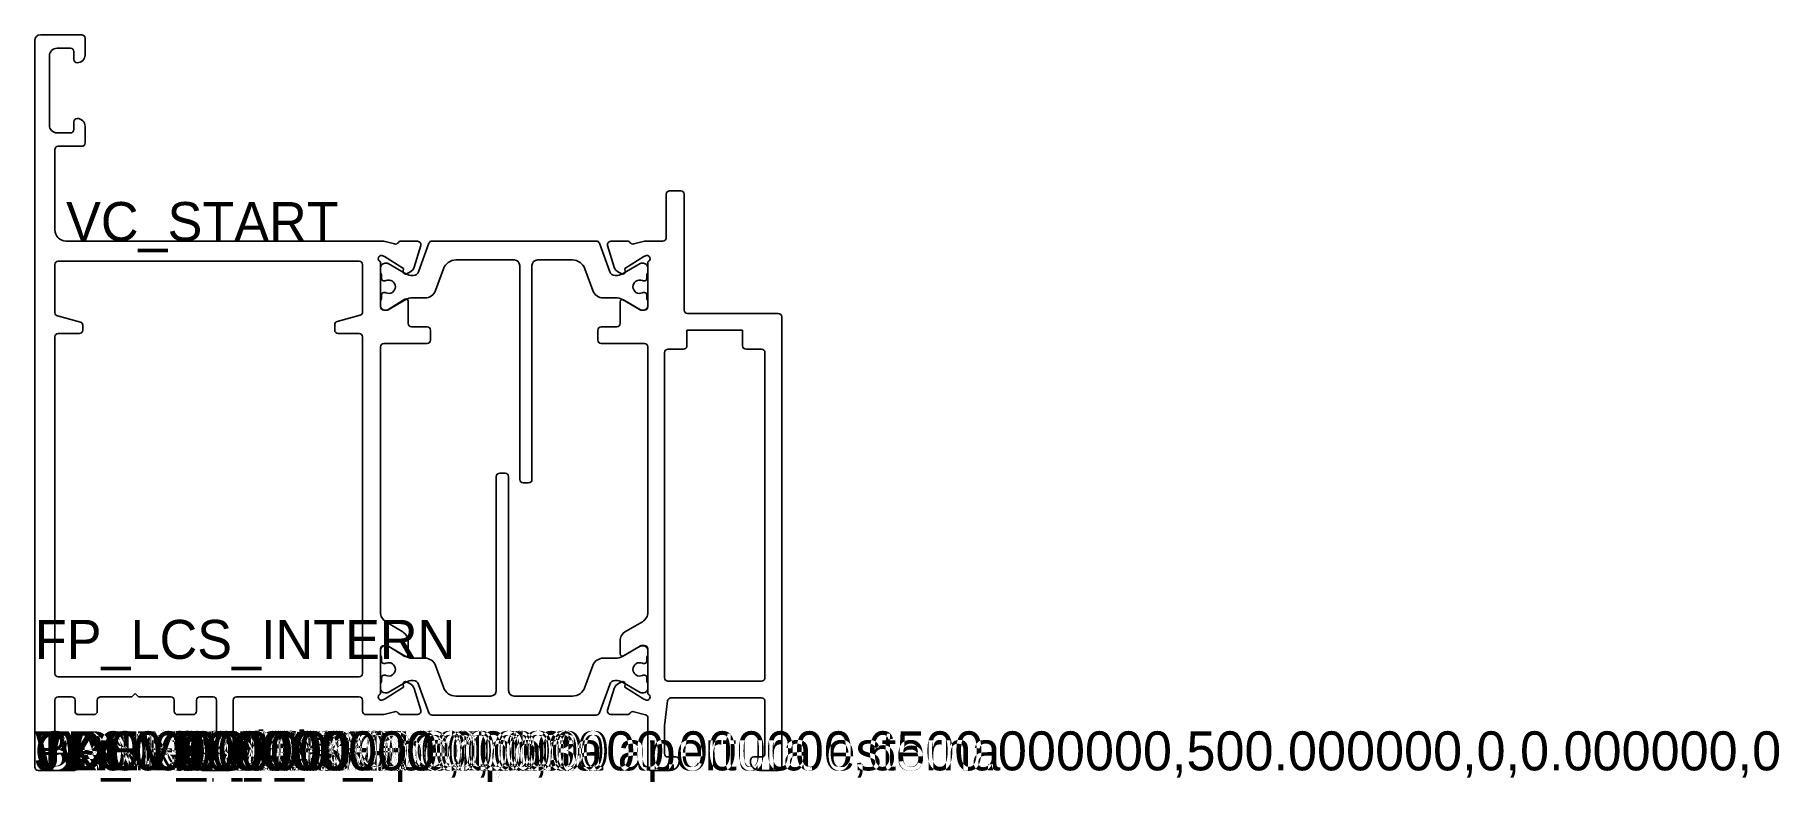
# Model space of a CAD drawing. Header units: metres. Extents: x 99 to 256, y 157 to 224.
import ezdxf

# ---------------------------------------------------------------- set-up
doc = ezdxf.new("R2010")
doc.units = ezdxf.units.M

msp = doc.modelspace()

# ---------------------------------------------------------------- linework, layer by layer
for p, q in [((99.827899, 223.922106), (103.527899, 223.922106)), ((99.327899, 158.222106), (99.327899, 223.422106)), ((102.527899, 222.722106), (101.327899, 222.722106)), ((102.827899, 221.722106), (102.827899, 222.422106)), ((103.827899, 223.622106), (103.827899, 222.122106)), ((100.627899, 222.022106), (100.627899, 215.822106)), ((102.827899, 215.422106), (102.827899, 216.122106)), ((101.327899, 215.122106), (102.527899, 215.122106)), ((103.827899, 215.722106), (103.827899, 214.222106)), ((101.127899, 213.622106), (101.127899, 206.422106)), ((103.527899, 213.922106), (101.427899, 213.922106)), ((156.277898, 209.922106), (157.277898, 209.922106)), ((155.977898, 205.722106), (155.977898, 209.622106)), ((157.577898, 209.622106), (157.577898, 199.222106)), ((102.127899, 205.422106), (130.550214, 205.422106)), ((130.626678, 205.412197), (130.550214, 205.422106)), ((130.626678, 205.412197), (131.588881, 205.158575)), ((132.114611, 205.397621), (133.665705, 205.397621)), ((133.951974, 205.0079), (133.35001, 203.087231)), ((133.755077, 202.672571), (134.683981, 205.224712)), ((134.965888, 205.422106), (149.689909, 205.422106)), ((149.971817, 205.224712), (150.90072, 202.672571)), ((151.305787, 203.087203), (150.703822, 205.007872)), ((150.990092, 205.397593), (152.541186, 205.397593)), ((153.066916, 205.158547), (154.029224, 205.412197)), ((154.105688, 205.422106), (154.029224, 205.412197)), ((154.105688, 205.422106), (155.677898, 205.422106)), ((101.427899, 203.622106), (128.427899, 203.622106)), ((130.366181, 204.122106), (130.327899, 204.122106)), ((130.327899, 203.55642), (130.327899, 199.522106)), ((132.395789, 202.94463), (130.687692, 204.028693)), ((142.327893, 203.722106), (137.105681, 203.722106)), ((147.550116, 203.722106), (144.427893, 203.722106)), ((153.968105, 204.028665), (152.260008, 202.944602)), ((154.327898, 204.122078), (154.289616, 204.122078)), ((154.327898, 199.522078), (154.327898, 203.556393)), ((101.127899, 198.995382), (101.127899, 203.322106)), ((128.727899, 203.322106), (128.727899, 199.048972)), ((130.327899, 202.595311), (130.327899, 203.022106)), ((130.427899, 202.047106), (130.427899, 202.422106)), ((130.727899, 203.422106), (130.934343, 203.422106)), ((131.034288, 203.395343), (132.616232, 202.482683)), ((132.383692, 202.656208), (132.395789, 202.94463)), ((132.95724, 202.617513), (132.67617, 202.470583)), ((133.215898, 202.322106), (133.277962, 202.322106)), ((135.97805, 202.93253), (135.267419, 200.980085)), ((142.827893, 184.022106), (142.827893, 203.222106)), ((143.927893, 203.222106), (143.927893, 184.022106)), ((149.388379, 200.980085), (148.677748, 202.93253)), ((151.377836, 202.322106), (151.439899, 202.322106)), ((151.979627, 202.470556), (151.698556, 202.617485)), ((152.039566, 202.482683), (153.62151, 203.395343)), ((152.260008, 202.944602), (152.272105, 202.65618)), ((153.721454, 203.422106), (153.927899, 203.422106)), ((154.227899, 202.422106), (154.227899, 202.047106)), ((154.327899, 203.022106), (154.327899, 202.595311)), ((130.427899, 200.222106), (130.427899, 200.597106)), ((130.739705, 201.847106), (130.627899, 201.847106)), ((130.627899, 200.797106), (130.739705, 200.797106)), ((130.739705, 201.847106), (130.824254, 201.865856)), ((130.824254, 200.778356), (130.739705, 200.797106)), ((134.327726, 200.322106), (133.215898, 200.322106)), ((151.439899, 200.322106), (150.328072, 200.322106)), ((153.831544, 201.865856), (153.916093, 201.847106)), ((153.916093, 200.797106), (153.831544, 200.778356)), ((154.027899, 201.847106), (153.916093, 201.847106)), ((153.916093, 200.797106), (154.027899, 200.797106)), ((154.227899, 200.597106), (154.227899, 200.222106)), ((128.505545, 198.759194), (126.450253, 198.20848)), ((130.327899, 199.622106), (130.327899, 200.048901)), ((130.627899, 199.222106), (130.847514, 199.222106)), ((130.934343, 199.222106), (130.727899, 199.222106)), ((130.997514, 199.262298), (132.527899, 200.195866)), ((132.616232, 200.161528), (131.034288, 199.248869)), ((132.827899, 200.022661), (132.827899, 198.022119)), ((151.827898, 198.022092), (151.827898, 199.972633)), ((153.62151, 199.248869), (152.039566, 200.161528)), ((152.127898, 200.145838), (153.658283, 199.26227)), ((153.927899, 199.222106), (153.721454, 199.222106)), ((153.808283, 199.222078), (154.027898, 199.222078)), ((154.327899, 200.048901), (154.327899, 199.622106)), ((157.877898, 198.922106), (166.028156, 198.922106)), ((103.405545, 198.15489), (101.350253, 198.705604)), ((103.627899, 197.422106), (103.627899, 197.865113)), ((126.227899, 197.918702), (126.227899, 197.422106)), ((133.127899, 197.722119), (134.527899, 197.722119)), ((134.827899, 197.422119), (134.827899, 196.522119)), ((149.827898, 196.522092), (149.827898, 197.422092)), ((150.127898, 197.722092), (151.527898, 197.722092)), ((157.828646, 196.022078), (157.828646, 197.422106)), ((157.828646, 197.422106), (162.828156, 197.422106)), ((162.828156, 197.422106), (162.828156, 196.022078)), ((166.328156, 198.622106), (166.328156, 158.222078)), ((101.127899, 166.622106), (101.127899, 196.822106)), ((101.427899, 197.122106), (103.327899, 197.122106)), ((126.527899, 197.122106), (128.427899, 197.122106)), ((128.727899, 196.822106), (128.727899, 166.622106)), ((130.327899, 195.922119), (130.327899, 172.124327)), ((134.527899, 196.222119), (130.627899, 196.222119)), ((154.027898, 196.222092), (150.127898, 196.222092)), ((154.327898, 172.124299), (154.327898, 195.922092)), ((156.128646, 195.722078), (157.528646, 195.722078)), ((163.128156, 195.722078), (164.528156, 195.722078)), ((155.828646, 166.222078), (155.828646, 195.422078)), ((164.828156, 195.422078), (164.828156, 166.222078)), ((140.727905, 165.087135), (140.727905, 184.287135)), ((141.027905, 184.587135), (141.527905, 184.587135)), ((141.827905, 184.287135), (141.827905, 165.087135)), ((143.627893, 183.722106), (143.127893, 183.722106)), ((130.827899, 171.258302), (132.327899, 170.342276)), ((152.327898, 170.392249), (153.827898, 171.258274)), ((130.847514, 169.122106), (130.627899, 169.122106)), ((130.727899, 169.087135), (130.934343, 169.087135)), ((132.527899, 168.148345), (130.997514, 169.081913)), ((131.034288, 169.060372), (132.616232, 168.147712)), ((132.827899, 169.476251), (132.827899, 168.32155)), ((151.827898, 168.371523), (151.827898, 169.526223)), ((152.039566, 168.147712), (153.62151, 169.060372)), ((153.658283, 169.081886), (152.127898, 168.198318)), ((153.721454, 169.087135), (153.927899, 169.087135)), ((154.027898, 169.122078), (153.808283, 169.122078)), ((130.327899, 168.822106), (130.327899, 164.787791)), ((130.327899, 168.26034), (130.327899, 168.687135)), ((130.427899, 167.712135), (130.427899, 168.087135)), ((130.739705, 167.512135), (130.627899, 167.512135)), ((130.739705, 167.512135), (130.824254, 167.530885)), ((133.215898, 167.987135), (134.327726, 167.987135)), ((150.328072, 167.987135), (151.439899, 167.987135)), ((153.831544, 167.530885), (153.916093, 167.512135)), ((154.027899, 167.512135), (153.916093, 167.512135)), ((154.227899, 168.087135), (154.227899, 167.712135)), ((154.327898, 164.787763), (154.327898, 168.822078)), ((154.327899, 168.687135), (154.327899, 168.26034)), ((128.427899, 166.322106), (101.427899, 166.322106)), ((130.427899, 165.887135), (130.427899, 166.262135)), ((130.627899, 166.462135), (130.739705, 166.462135)), ((130.824254, 166.443385), (130.739705, 166.462135)), ((133.277962, 165.987135), (133.215898, 165.987135)), ((135.267419, 167.329155), (135.97805, 165.376711)), ((148.677748, 165.376711), (149.388379, 167.329155)), ((151.439899, 165.987135), (151.377836, 165.987135)), ((153.916093, 166.462135), (153.831544, 166.443385)), ((153.916093, 166.462135), (154.027899, 166.462135)), ((154.227899, 166.262135), (154.227899, 165.887135)), ((164.528156, 165.922078), (156.128646, 165.922078)), ((102.627899, 164.523216), (101.427899, 164.523216)), ((108.027899, 164.523216), (105.227899, 164.523216)), ((108.327899, 164.823216), (108.027899, 164.523216)), ((108.627899, 164.523216), (108.327899, 164.823216)), ((111.527899, 164.523216), (108.627899, 164.523216)), ((115.327899, 164.523216), (114.127899, 164.523216)), ((128.427899, 164.523216), (117.427899, 164.523216)), ((130.327899, 165.287135), (130.327899, 165.71393)), ((130.687692, 164.315519), (132.395789, 165.399582)), ((130.934343, 164.887135), (130.727899, 164.887135)), ((132.616232, 165.826558), (131.034288, 164.913898)), ((132.395789, 165.399582), (132.383692, 165.688003)), ((132.67617, 165.873628), (132.95724, 165.726699)), ((133.35001, 165.25698), (133.951974, 163.336311)), ((134.683981, 163.084529), (133.755077, 165.63667)), ((137.105681, 164.587135), (140.227905, 164.587135)), ((142.327905, 164.587135), (147.550116, 164.587135)), ((150.90072, 165.63667), (149.971817, 163.084529)), ((150.703822, 163.336284), (151.305787, 165.256953)), ((151.698556, 165.726671), (151.979627, 165.8736)), ((153.62151, 164.913898), (152.039566, 165.826558)), ((152.272105, 165.687976), (152.260008, 165.399554)), ((152.260008, 165.399554), (153.968105, 164.315491)), ((153.927899, 164.887135), (153.721454, 164.887135)), ((154.327899, 165.71393), (154.327899, 165.287135)), ((164.528156, 164.422078), (156.389799, 164.422078)), ((101.127899, 164.223216), (101.127899, 159.722106)), ((102.927899, 163.221706), (102.927899, 164.223216)), ((104.627899, 162.921706), (103.227899, 162.921706)), ((104.927899, 164.223216), (104.927899, 163.221706)), ((111.827899, 163.221706), (111.827899, 164.223216)), ((113.527899, 162.921706), (112.127899, 162.921706)), ((113.827899, 164.223216), (113.827899, 163.221706)), ((115.627899, 159.722106), (115.627899, 164.223216)), ((117.127899, 164.223216), (117.127899, 158.222106)), ((128.727899, 163.222106), (128.727899, 164.223216)), ((130.550214, 162.922106), (129.027899, 162.922106)), ((130.327899, 164.222106), (130.366181, 164.222106)), ((130.550214, 162.922106), (130.626678, 162.932014)), ((131.588881, 163.185636), (130.626678, 162.932014)), ((133.665705, 162.946591), (132.114611, 162.946591)), ((149.689909, 162.887135), (134.965888, 162.887135)), ((152.541186, 162.946563), (150.990092, 162.946563)), ((154.104362, 162.912153), (153.066916, 163.185609)), ((154.289616, 164.222078), (154.327898, 164.222078)), ((156.091936, 164.157822), (155.823646, 161.922078)), ((164.828156, 159.422078), (164.828156, 164.122078)), ((154.328139, 158.222062), (154.327898, 162.622078)), ((155.823646, 161.922078), (155.823646, 159.422078)), ((101.427899, 159.422106), (103.327899, 159.422106)), ((103.587706, 158.85249), (103.137151, 158.072106)), ((103.627899, 159.122106), (103.627899, 159.00249)), ((113.627899, 159.00249), (113.627899, 159.122106)), ((114.118647, 158.072106), (113.668091, 158.85249)), ((113.927899, 159.422106), (115.327899, 159.422106)), ((156.123646, 159.122078), (156.828156, 159.122078)), ((157.128156, 158.822078), (157.128156, 158.722078)), ((163.528156, 158.722078), (163.528156, 158.822078)), ((163.828156, 159.122078), (164.528156, 159.122078)), ((102.877344, 157.922106), (99.627899, 157.922106)), ((116.827899, 157.922106), (114.378454, 157.922106)), ((156.328156, 157.922078), (154.628139, 157.922078)), ((166.028156, 157.922078), (164.328156, 157.922078))]:
    msp.add_line(p, q)
for centre, radius, start, end in [((99.827899, 223.422106), 0.5, 90, 180), ((103.527899, 223.622106), 0.3, 0, 90), ((101.327899, 222.022106), 0.7, 90, 180), ((102.527899, 222.422106), 0.3, 0, 90), ((103.127899, 221.722106), 0.3, 180, 270), ((103.127899, 222.122106), 0.7, 270, 0), ((103.127899, 216.122106), 0.3, 90, 180), ((103.127899, 215.722106), 0.7, 0, 90), ((101.327899, 215.822106), 0.7, 180, 270), ((102.527899, 215.422106), 0.3, 270, 0), ((101.427899, 213.622106), 0.3, 90, 180), ((103.527899, 214.222106), 0.3, 270, 0), ((156.277898, 209.622106), 0.3, 90, 180), ((157.277898, 209.622106), 0.3, 0, 90), ((102.127899, 206.422106), 1, 180, 270), ((131.678602, 205.444844), 0.3, 252.598279, 330.367342), ((132.113208, 205.197626), 0.2, 90, 150.367342), ((133.665705, 205.097621), 0.3, 342.598279, 90), ((134.965888, 205.122106), 0.3, 90, 160), ((149.689909, 205.122106), 0.3, 20, 90), ((150.990092, 205.097593), 0.3, 90, 197.401721), ((152.542588, 205.197598), 0.2, 29.632658, 90), ((152.977195, 205.444817), 0.3, 209.632658, 287.401721), ((155.677898, 205.722106), 0.3, 270, 0), ((101.427899, 203.322106), 0.3, 90, 180), ((128.427899, 203.322106), 0.3, 0, 90), ((130.427899, 203.839263), 0.3, 109.471221, 250.528779), ((130.366181, 203.522106), 0.6, 57.598279, 90), ((137.105681, 202.522106), 1.2, 90, 160), ((142.327893, 203.222106), 0.5, 0, 90), ((144.427893, 203.222106), 0.5, 90, 180), ((147.550116, 202.522106), 1.2, 20, 90), ((154.289616, 203.522078), 0.6, 90, 122.401721), ((154.227898, 203.839235), 0.3, 289.471221, 70.528779), ((130.727899, 203.022106), 0.4, 90, 180), ((130.527899, 202.595311), 0.2, 180, 240), ((130.627899, 202.047106), 0.2, 180, 270), ((131.077899, 201.322106), 0.6, 0, 115.007833), ((130.934343, 203.222106), 0.2, 60.018361, 90), ((132.583516, 202.647827), 0.2, 180, 297.598279), ((133.215898, 203.522106), 1.2, 240.018361, 270), ((132.586625, 203.326487), 0.8, 297.598279, 342.598279), ((133.277962, 202.822106), 0.5, 270, 342.598279), ((151.377836, 202.822106), 0.5, 197.401721, 270), ((152.069172, 203.326459), 0.8, 197.401721, 242.401721), ((151.439899, 203.522106), 1.2, 270, 299.981639), ((152.072281, 202.647799), 0.2, 242.401721, 0), ((153.577899, 201.322106), 0.6, 64.992167, 180), ((153.721454, 203.222106), 0.2, 90, 119.981639), ((153.927899, 203.022106), 0.4, 0, 90), ((154.027899, 202.047106), 0.2, 270, 0), ((154.127899, 202.595311), 0.2, 300, 0), ((130.627899, 200.597106), 0.2, 90, 180), ((131.077899, 201.322106), 0.6, 244.992167, 0), ((133.215898, 199.122106), 1.2, 90, 119.981639), ((134.327726, 201.322106), 1, 270, 340), ((150.328072, 201.322106), 1, 200, 270), ((151.439899, 199.122106), 1.2, 60.018361, 90), ((153.577899, 201.322106), 0.6, 180, 295.007833), ((154.027899, 200.597106), 0.2, 0, 90), ((101.427899, 198.995382), 0.3, 180, 255), ((128.427899, 199.048972), 0.3, 285, 0), ((130.527899, 200.048901), 0.2, 120, 180), ((130.727899, 199.622106), 0.4, 180, 270), ((130.627899, 199.522106), 0.3, 180, 270), ((130.847514, 199.522106), 0.3, 270, 300), ((130.934343, 199.422106), 0.2, 270, 299.981639), ((132.627899, 200.022661), 0.2, 0, 120), ((152.027898, 199.972633), 0.2, 60, 180), ((153.721454, 199.422106), 0.2, 240.018361, 270), ((153.808283, 199.522078), 0.3, 240, 270), ((153.927899, 199.622106), 0.4, 270, 0), ((154.027898, 199.522078), 0.3, 270, 0), ((154.127899, 200.048901), 0.2, 0, 60), ((157.877898, 199.222106), 0.3, 180, 270), ((166.028156, 198.622106), 0.3, 0, 90), ((103.327899, 197.422106), 0.3, 270, 0), ((103.327899, 197.865113), 0.3, 0, 75), ((126.527899, 197.918702), 0.3, 105, 180), ((126.527899, 197.422106), 0.3, 180, 270), ((133.127899, 198.022119), 0.3, 180, 270), ((134.527899, 197.422119), 0.3, 0, 90), ((150.127898, 197.422092), 0.3, 90, 180), ((151.527898, 198.022092), 0.3, 270, 0), ((101.427899, 196.822106), 0.3, 90, 180), ((128.427899, 196.822106), 0.3, 0, 90), ((130.627899, 195.922119), 0.3, 90, 180), ((134.527899, 196.522119), 0.3, 270, 0), ((150.127898, 196.522092), 0.3, 180, 270), ((154.027898, 195.922092), 0.3, 0, 90), ((156.128646, 195.422078), 0.3, 90, 180), ((157.528646, 196.022078), 0.3, 270, 0), ((163.128156, 196.022078), 0.3, 180, 270), ((164.528156, 195.422078), 0.3, 0, 90), ((141.027905, 184.287135), 0.3, 90, 180), ((141.527905, 184.287135), 0.3, 0, 90), ((143.127893, 184.022106), 0.3, 180, 270), ((143.627893, 184.022106), 0.3, 270, 0), ((131.327899, 172.124327), 1, 180, 240), ((153.327898, 172.124299), 1, 299.999999, 0), ((130.627899, 168.822106), 0.3, 90, 180), ((130.727899, 168.687135), 0.4, 90, 180), ((130.847514, 168.822106), 0.3, 60, 90), ((130.934343, 168.887135), 0.2, 60.018361, 90), ((131.827899, 169.476251), 1, 0, 60), ((152.827898, 169.526223), 1, 119.999999, 180), ((153.721454, 168.887135), 0.2, 90, 119.981639), ((153.808283, 168.822078), 0.3, 90, 120), ((153.927899, 168.687135), 0.4, 0, 90), ((154.027898, 168.822078), 0.3, 0, 90), ((130.527899, 168.26034), 0.2, 180, 240), ((130.627899, 167.712135), 0.2, 180, 270), ((131.077899, 166.987135), 0.6, 0, 115.007833), ((132.627899, 168.32155), 0.2, 240, 0), ((133.215898, 169.187135), 1.2, 240.018361, 270), ((134.327726, 166.987135), 1, 20, 90), ((150.328072, 166.987135), 1, 90, 160), ((151.439899, 169.187135), 1.2, 270, 299.981639), ((152.027898, 168.371523), 0.2, 180, 300), ((153.577899, 166.987135), 0.6, 64.992167, 180), ((154.027899, 167.712135), 0.2, 270, 0), ((154.127899, 168.26034), 0.2, 300, 0), ((101.427899, 166.622106), 0.3, 180, 270), ((128.427899, 166.622106), 0.3, 270, 0), ((130.527899, 165.71393), 0.2, 120, 180), ((130.627899, 166.262135), 0.2, 90, 180), ((131.077899, 166.987135), 0.6, 244.992167, 0), ((132.583516, 165.696384), 0.2, 62.401721, 180), ((133.215898, 164.787135), 1.2, 90, 119.981639), ((133.277962, 165.487135), 0.5, 17.401721, 90), ((151.377836, 165.487135), 0.5, 90, 162.598279), ((151.439899, 164.787135), 1.2, 60.018361, 90), ((152.072281, 165.696357), 0.2, 0, 117.598279), ((153.577899, 166.987135), 0.6, 180, 295.007833), ((154.027899, 166.262135), 0.2, 0, 90), ((154.127899, 165.71393), 0.2, 0, 60), ((156.128646, 166.222078), 0.3, 180, 270), ((164.528156, 166.222078), 0.3, 270, 0), ((101.427899, 164.223216), 0.3, 90, 180), ((102.627899, 164.223216), 0.3, 0, 90), ((105.227899, 164.223216), 0.3, 90, 180), ((111.527899, 164.223216), 0.3, 0, 90), ((114.127899, 164.223216), 0.3, 90, 180), ((115.327899, 164.223216), 0.3, 0, 90), ((117.427899, 164.223216), 0.3, 90, 180), ((128.427899, 164.223216), 0.3, 0, 90), ((130.427899, 164.504948), 0.3, 109.471221, 250.528779), ((130.727899, 165.287135), 0.4, 180, 270), ((130.366181, 164.822106), 0.6, 270, 302.401721), ((130.934343, 165.087135), 0.2, 270, 299.981639), ((132.586625, 165.017725), 0.8, 17.401721, 62.401721), ((137.105681, 165.787135), 1.2, 200, 270), ((140.227905, 165.087135), 0.5, 270, 0), ((142.327905, 165.087135), 0.5, 180, 270), ((147.550116, 165.787135), 1.2, 270, 340), ((152.069172, 165.017697), 0.8, 117.598279, 162.598279), ((153.721454, 165.087135), 0.2, 240.018361, 270), ((153.927899, 165.287135), 0.4, 270, 0), ((154.289616, 164.822078), 0.6, 237.598279, 270), ((154.227898, 164.504921), 0.3, 289.471221, 70.528779), ((156.389799, 164.122078), 0.3, 90, 173.157227), ((164.528156, 164.122078), 0.3, 0, 90), ((103.227899, 163.221706), 0.3, 180, 270), ((104.627899, 163.221706), 0.3, 270, 0), ((112.127899, 163.221706), 0.3, 180, 270), ((113.527899, 163.221706), 0.3, 270, 0), ((129.027899, 163.222106), 0.3, 180, 270), ((131.678602, 162.899367), 0.3, 29.632658, 107.401721), ((132.113208, 163.146586), 0.2, 209.632658, 270), ((133.665705, 163.246591), 0.3, 270, 17.401721), ((134.965888, 163.187135), 0.3, 200, 270), ((149.689909, 163.187135), 0.3, 270, 340), ((150.990092, 163.246563), 0.3, 162.598279, 270), ((152.542588, 163.146558), 0.2, 270, 330.367342), ((152.977195, 162.899339), 0.3, 72.598279, 150.367342), ((154.027898, 162.622061), 0.3, 0, 75.233538), ((101.427899, 159.722106), 0.3, 180, 270), ((115.327899, 159.722106), 0.3, 270, 0), ((99.627899, 158.222106), 0.3, 180, 270), ((102.877344, 158.222106), 0.3, 270, 330), ((103.327899, 159.122106), 0.3, 0, 90), ((103.327899, 159.00249), 0.3, 330, 0), ((113.927899, 159.122106), 0.3, 90, 180), ((113.927899, 159.00249), 0.3, 180, 210), ((114.378454, 158.222106), 0.3, 210, 270), ((116.827899, 158.222106), 0.3, 270, 0), ((154.628139, 158.222078), 0.3, 180, 270), ((156.123646, 159.422078), 0.3, 180, 270), ((156.328156, 158.722078), 0.8, 270, 0), ((156.828156, 158.822078), 0.3, 0, 90), ((163.828156, 158.822078), 0.3, 90, 180), ((164.328156, 158.722078), 0.8, 180, 270), ((164.528156, 159.422078), 0.3, 270, 0), ((166.028156, 158.222078), 0.3, 270, 0)]:
    msp.add_arc(centre, radius, start, end)

# ---------------------------------------------------------------- texts
for tag, p in [('VC_START', (102.127899, 205.422106)), ('FP_LCS_INTERN', (99.327899, 167.922078)), ('WY:0.000000', (99.327899, 157.922078)), ('WX:0.000000', (99.327899, 157.922078)), ('WY:0.000000', (99.327899, 157.922078)), ('JY:0.000000', (99.327899, 157.922078)), ('JX:0.000000', (99.327899, 157.922078)), ('JY:0.000000', (99.327899, 157.922078)), ('TDEV:0.000000', (99.327899, 157.922078)), ('TDEV2:0.000000', (99.327899, 157.922078)), ('TDEV3:0.000000', (99.327899, 157.922078)), ('TDEV4:0.000000', (99.327899, 157.922078)), ('TDEV5:0.000000', (99.327899, 157.922078)), ('OPTI:500.000000,1,0,3000.000000,6500.000000,500.000000,0,0.000000,0', (99.327899, 157.922078)), ('GLASS_MIN:0.000000', (99.327899, 157.922078)), ('GLASS_MAX:0.000000', (99.327899, 157.922078)), ('DESC:Telaio L per porta apertura esterna', (99.327899, 157.922078)), ('DENS:1.730000', (99.327899, 157.922078)), ('FRONT_VIEW', (99.327899, 157.922078)), ('BL01:6800.000000,,1', (99.327899, 157.922078)), ('PANE_WIDTH:0.000000', (99.327899, 157.922078)), ('FP_LCS_ORIG', (99.327899, 157.922078)), ('FP_LCS_HOT', (109.327899, 157.922078)), ('VC_END', (114.378454, 157.922106))]:
    msp.add_attdef(tag, p, '', height=3.5)

doc.saveas('drawing.dxf')
